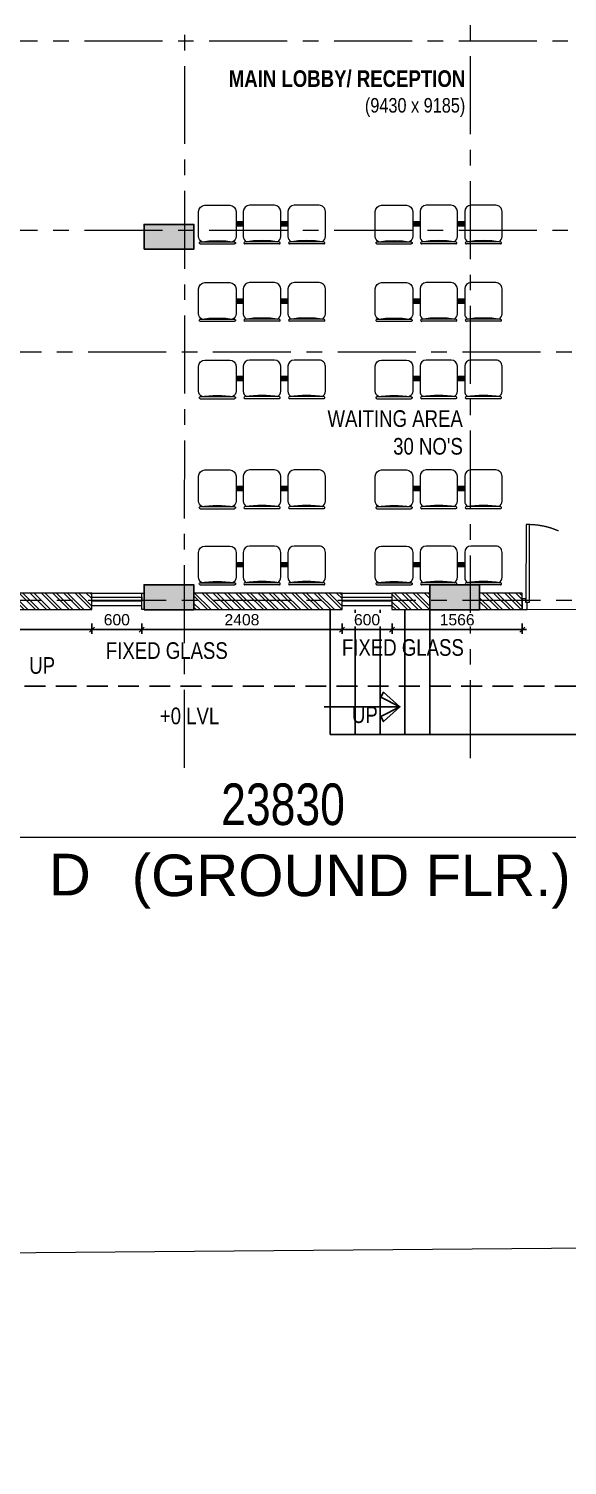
# Model space of a CAD drawing. Header units: metres. Extents: x 60101 to 1133747, y -540 to 107947.
# Drawn here: x 569724 to 576198, y 30254 to 47523 of the extents above; entities that cross this region are included whole.
import ezdxf

# ---------------------------------------------------------------- set-up
doc = ezdxf.new("R2010")
doc.units = ezdxf.units.M
doc.header["$LTSCALE"] = 5
doc.header["$PDMODE"] = 3
doc.header["$PDSIZE"] = 20
for name, pattern in [('CENTER', [2, 1.25, -0.25, 0.25, -0.25]), ('CONTINUA', [0]), ('DASHED', [0.75, 0.5, -0.25]), ('HIDDEN', [0.375, 0.25, -0.125])]:
    doc.linetypes.add(name, pattern=pattern)
for name, color, linetype in [('A-COLUMN', 3, 'Continuous'), ('A-DIM', 2, 'Continuous'), ('A-hatch', 251, 'Continuous'), ('A-TEXT', 3, 'Continuous'), ('A-Wall', 1, 'Continuous')]:
    doc.layers.add(name, color=color, linetype=linetype)
for name, color, linetype, lineweight in [('A-Door', 11, 'Continuous', 15), ('A-FLOR-GRID', 252, 'CENTER', 9), ('A-FURN', 251, 'Continuous', 5), ('A-FURN-FREE', 253, 'Continuous', 5), ('A-Furniture', 252, 'Continuous', 5), ('A-WALL-FULL', 4, 'Continuous', 15), ('A-WIND', 152, 'Continuous', 5)]:
    doc.layers.add(name, color=color, linetype=linetype, lineweight=lineweight)
doc.styles.add('Arial', font='arial.ttf', dxfattribs={"height": 135})
doc.styles.add('CEN GOTHIC', font='GOTHIC.TTF', dxfattribs={"width": 0.7})
doc.styles.add('century', font='GOTHIC.TTF', dxfattribs={"width": 0.8})
doc.styles.add('Century Gothic_B', font='GOTHICB.TTF', dxfattribs={"height": 200})
doc.dimstyles.new('1-50', dxfattribs={"dimscale": 50, "dimtxt": 5, "dimasz": 1.25, "dimexe": 1, "dimexo": 1, "dimgap": 0, "dimtad": 0, "dimdec": 0, "dimrnd": 5, "dimzin": 12, "dimdsep": 46, "dimtxsty": 'CEN GOTHIC', "dimblk": 'ARCHTICK', "dimcen": 1, "dimdle": 1, "dimclrd": 6, "dimclre": 6, "dimclrt": 256, "dimadec": 0, "dimazin": 3, "dimtfac": 1, "dimtdec": 0, "dimtmove": 1, "dimatfit": 2, "dimfxl": 5, "dimfxlon": 1, "dimtvp": 0.75, "dimtolj": 1, "dimtzin": 12, "dimlwd": 18, "dimlwe": 18, "dimarcsym": 0})
doc.dimstyles.new('NovaDB_MM', dxfattribs={"dimtxt": 135, "dimasz": 60, "dimexe": 50, "dimexo": 50, "dimgap": 50, "dimtad": 1, "dimdec": 0, "dimzin": 0, "dimdsep": 46, "dimtxsty": 'Arial', "dimblk": 'OBLIQUE', "dimcen": 12, "dimdle": 50, "dimadec": 0, "dimazin": 0, "dimtfac": 1, "dimtdec": 0, "dimtofl": 0, "dimtmove": 0, "dimatfit": 3, "dimldrblk": 'OPEN90', "dimfxl": 50, "dimfxlon": 1, "dimtolj": 1, "dimtzin": 0, "dimarcsym": 0})

# ---------------------------------------------------------------- blocks, each defined once
blk = doc.blocks.new('_ArchTick')
at = {"color": 0, "linetype": 'ByBlock', "const_width": 0.15}
blk.add_lwpolyline([(-0.5, -0.5), (0.5, 0.5)], dxfattribs=at)
blk = doc.blocks.new('*D389')
at = {"layer": 'A-DIM', "color": 6, "lineweight": 18, "transparency": 16777216}
for p, q in [((560865, 38053), (560865, 37753)), ((584698, 38053), (584698, 37753))]:
    blk.add_line(p, q, dxfattribs=at)
at = {"layer": 'A-DIM', "lineweight": 18, "transparency": 16777216}
blk.add_line((560815, 37803), (584748, 37803), dxfattribs=at)
at = {"layer": 'Defpoints', "color": 0, "transparency": 16777216}
for p in [(560865, 38392), (584698, 38392), (584698, 37803)]:
    blk.add_point(p, dxfattribs=at)
at = {"layer": 'A-DIM', "lineweight": 18, "transparency": 16777216, "xscale": 62.5, "yscale": 62.5, "zscale": 62.5, "rotation": 180}
blk.add_blockref('_ArchTick', (560865, 37803), dxfattribs=at)
at = {"layer": 'A-DIM', "lineweight": 18, "transparency": 16777216, "xscale": 62.5, "yscale": 62.5, "zscale": 62.5}
blk.add_blockref('_ArchTick', (584698, 37803), dxfattribs=at)
at = {"layer": 'A-DIM', "transparency": 16777216, "insert": (572781, 38197), "char_height": 500, "attachment_point": 5, "style": 'century'}
blk.add_mtext('\\A1;23830', dxfattribs=at)
blk = doc.blocks.new('C2')
at = {"layer": 'A-FURN-FREE'}
for p, q in [((375, 225), (75, 225)), ((440, 205), (440, -205)), ((465, 205), (465, -205)), ((0, 150), (0, -150)), ((75, -225), (375, -225))]:
    blk.add_line(p, q, dxfattribs=at)
for centre, radius, start, end in [((75, 150), 75, 90, 180), ((375, 150), 75, 29.8042, 90), ((1779, 0), 1354, 171.2925, 188.7075), ((453, 206), 12.5, 355.2643, 184.7357), ((75, -150), 75, 180, 270), ((375, -150), 75, 270, 330.1958), ((453, -206), 12.5, 175.2643, 4.7357)]:
    blk.add_arc(centre, radius, start, end, dxfattribs=at)
blk = doc.blocks.new('C3')
at = {"layer": 'A-Furniture'}
for p, q in [((-225, -215), (-312, -215)), ((-225, -220), (-312, -220)), ((-225, -233), (-312, -233)), ((-225, -247), (-312, -247)), ((-225, -260), (-312, -260)), ((-225, -265), (-312, -265)), ((312, -215), (225, -215)), ((312, -215), (225, -215)), ((312, -220), (225, -220)), ((312, -233), (225, -233)), ((312, -247), (225, -247)), ((312, -260), (225, -260)), ((312, -265), (225, -265)), ((312, -265), (225, -265))]:
    blk.add_line(p, q, dxfattribs=at)
at = {"layer": 'A-Furniture', "rotation": 90}
blk.add_blockref('C2', (-537, -465), dxfattribs=at)
at = {"layer": 'A-Furniture', "xscale": -1}
for p, rotation in [((0, -465), 270), ((537, -465), 269.9999999999854)]:
    blk.add_blockref('C2', p, dxfattribs=dict(at, rotation=rotation))
blk = doc.blocks.new('ARROW-KIRAN1')
at = {"layer": 'A-hatch', "linetype": 'Continuous'}
blk.add_lwpolyline([(0, 0), (-1.32, -1.18), (-1.53, -0.78), (0, 0), (-1.32, 1.17), (-1.53, 0.78), (0, 0)], close=True, dxfattribs=at)
blk = doc.blocks.new('double door 2d')
at = {"color": 8, "linetype": 'CONTINUA', "lineweight": 0, "ltscale": 2500}
blk.add_line((66.91, 0), (2.09, 0), dxfattribs=at)
at = {"layer": 'A-Door'}
for points in [[(1.54, 3.05), (3.02, 3.05), (3.02, 35.27), (1.54, 35.27)], [(67.46, 3.05), (65.98, 3.05), (65.98, 35.27), (67.46, 35.27)], [(1.5, 3.01), (1.5, 4.5), (0, 4.5), (0, 0), (2.09, 0), (2.09, 3.01)], [(67.5, 3.01), (67.5, 4.5), (69, 4.5), (69, 0), (66.91, 0), (66.91, 3.01)]]:
    blk.add_lwpolyline(points, close=True, dxfattribs=at)
at = {"layer": 'A-Door', "linetype": 'DASHED', "lineweight": 0, "ltscale": 10}
for centre, start, end in [((2.28, 3.05), 0, 90), ((66.72, 3.05), 90, 180)]:
    blk.add_arc(centre, 32.22, start, end, dxfattribs=at)
blk = doc.blocks.new('COLB')
at = {"layer": 'A-hatch'}
h = blk.add_hatch(color=256, dxfattribs=at)
h.paths.add_polyline_path([(-12242, -6450), (-11943, -6450), (-11943, -7047), (-12242, -7047)])
h.paths.add_polyline_path([(-8545, -7047), (-8545, -6748), (-7947, -6748), (-7947, -7047)])
h.paths.add_polyline_path([(-5333, -7047), (-5333, -6748), (-4735, -6748), (-4735, -7047)])
h.paths.add_polyline_path([(-1897, -7047), (-1897, -6748), (-1299, -6748), (-1299, -7047)])
h.paths.add_polyline_path([(1726, -7047), (1726, -6748), (2324, -6748), (2324, -7047)])
h.paths.add_polyline_path([(6544, -6450), (6843, -6450), (6843, -7047), (6544, -7047)])
h.paths.add_polyline_path([(6544, 273), (6843, 273), (6843, -324), (6544, -324)])
h.paths.add_polyline_path([(6544, 2365), (6843, 2365), (6843, 1767), (6544, 1767)])
h.paths.add_polyline_path([(-5333, -2715), (-5333, -2416), (-4735, -2416), (-4735, -2715)])
h.paths.add_polyline_path([(-12242, -3462), (-11943, -3462), (-11943, -4059), (-12242, -4059)])
h.paths.add_polyline_path([(-12242, 273), (-11943, 273), (-11943, -324), (-12242, -324)])
h.paths.add_polyline_path([(-12242, 6025), (-11943, 6025), (-11943, 5427), (-12242, 5427)])
h.paths.add_polyline_path([(-11580, 10179), (-11678, 9897), (-12242, 10093), (-12144, 10376)])
h.paths.add_polyline_path([(-4735, 7798), (-4833, 7515), (-5398, 7712), (-5300, 7994)])
h.paths.add_polyline_path([(-5333, 2141), (-5333, 2439), (-4735, 2439), (-4735, 2141)])
h.paths.add_polyline_path([(2024, 5444), (1926, 5162), (1362, 5358), (1460, 5640)])
at = {"layer": 'A-COLUMN', "ltscale": 10}
for points in [[(-5333, -2715), (-5333, -2416), (-4735, -2416), (-4735, -2715)], [(-5333, -7047), (-5333, -6748), (-4735, -6748), (-4735, -7047)], [(-1897, -7047), (-1897, -6748), (-1299, -6748), (-1299, -7047)]]:
    blk.add_lwpolyline(points, close=True, dxfattribs=at)
blk = doc.blocks.new('COL.CEN')
at = {"layer": 'A-FLOR-GRID', "ltscale": 150}
for p, q in [((122, 2843), (134, 23397)), ((3558, 23397), (3558, 2843)), ((13357, 11580), (-10036, 11580)), ((13357, 9302), (-10036, 9302)), ((-10036, 7845), (13357, 7845)), ((-10036, 4858), (13357, 4858))]:
    blk.add_line(p, q, dxfattribs=at)
blk = doc.blocks.new('COL WITH GRID')
at = {"layer": 'A-DIM'}
blk.add_blockref('COLB', (-3123, 10035), dxfattribs=at)
at = {"layer": 'A-TEXT'}
blk.add_blockref('COL.CEN', (-8092, -1757), dxfattribs=at)
blk = doc.blocks.new('_Oblique')
at = {"color": 0, "linetype": 'ByBlock', "lineweight": -2}
blk.add_line((-0.5, -0.5), (0.5, 0.5), dxfattribs=at)
blk = doc.blocks.new('*D391')
at = {"layer": 'A-DIM', "color": 0, "lineweight": -2, "transparency": 16777216}
for p, q in [((570433, 40300), (571133, 40300)), ((570483, 40350), (570483, 40250)), ((571083, 40350), (571083, 40250))]:
    blk.add_line(p, q, dxfattribs=at)
at = {"layer": 'Defpoints', "color": 0, "transparency": 16777216}
for p in [(570483, 40540), (571083, 40540), (571083, 40300)]:
    blk.add_point(p, dxfattribs=at)
at = {"layer": 'A-DIM', "color": 0, "lineweight": -2, "transparency": 16777216, "xscale": 60, "yscale": 60, "zscale": 60, "rotation": 180}
blk.add_blockref('_Oblique', (570483, 40300), dxfattribs=at)
at = {"layer": 'A-DIM', "color": 0, "lineweight": -2, "transparency": 16777216, "xscale": 60, "yscale": 60, "zscale": 60}
blk.add_blockref('_Oblique', (571083, 40300), dxfattribs=at)
at = {"layer": 'A-DIM', "color": 0, "transparency": 16777216, "insert": (570783, 40418), "char_height": 135, "attachment_point": 5, "style": 'Arial'}
blk.add_mtext('\\A1;600', dxfattribs=at)
blk = doc.blocks.new('_Open90')
at = {"color": 0, "linetype": 'ByBlock', "lineweight": -2}
for p, q in [((0, 0), (-1, 0)), ((-0.5, 0.5), (0, 0)), ((0, 0), (-0.5, -0.5))]:
    blk.add_line(p, q, dxfattribs=at)
blk = doc.blocks.new('*D392')
at = {"layer": 'A-DIM', "color": 0, "lineweight": -2, "ltscale": 50, "transparency": 16777216}
for p, q in [((564151, 40300), (570533, 40300)), ((570483, 40375), (570483, 40250))]:
    blk.add_line(p, q, dxfattribs=at)
at = {"layer": 'A-DIM', "color": 0, "linetype": 'ByBlock', "lineweight": -2, "ltscale": 50, "transparency": 16777216}
blk.add_line((564201, 40375), (564201, 40250), dxfattribs=at)
at = {"layer": 'Defpoints', "color": 0, "ltscale": 50, "transparency": 16777216}
for p in [(564201, 40540), (570483, 40540), (570483, 40300)]:
    blk.add_point(p, dxfattribs=at)
at = {"layer": 'A-DIM', "color": 0, "lineweight": -2, "ltscale": 50, "transparency": 16777216, "xscale": 60, "yscale": 60, "zscale": 60, "rotation": 180}
blk.add_blockref('_Oblique', (564201, 40300), dxfattribs=at)
at = {"layer": 'A-DIM', "color": 0, "lineweight": -2, "ltscale": 50, "transparency": 16777216, "xscale": 60, "yscale": 60, "zscale": 60}
blk.add_blockref('_Oblique', (570483, 40300), dxfattribs=at)
at = {"layer": 'A-DIM', "color": 0, "ltscale": 50, "transparency": 16777216, "insert": (567342, 40418), "char_height": 135, "attachment_point": 5, "style": 'Arial', "bg_fill": 3, "box_fill_scale": 1.1, "bg_fill_color": 256, "bg_fill_true_color": 13158600, "bg_fill_transparency": 0}
blk.add_mtext('\\A1;6281', dxfattribs=at)
blk = doc.blocks.new('*D393')
at = {"layer": 'A-DIM', "color": 0, "lineweight": -2, "ltscale": 50, "transparency": 16777216}
for p, q in [((571033, 40300), (573541, 40300)), ((573491, 40375), (573491, 40250))]:
    blk.add_line(p, q, dxfattribs=at)
at = {"layer": 'A-DIM', "color": 0, "linetype": 'ByBlock', "lineweight": -2, "ltscale": 50, "transparency": 16777216}
blk.add_line((571083, 40375), (571083, 40250), dxfattribs=at)
at = {"layer": 'Defpoints', "color": 0, "ltscale": 50, "transparency": 16777216}
for p in [(571083, 40540), (573491, 40540), (573491, 40300)]:
    blk.add_point(p, dxfattribs=at)
at = {"layer": 'A-DIM', "color": 0, "lineweight": -2, "ltscale": 50, "transparency": 16777216, "xscale": 60, "yscale": 60, "zscale": 60, "rotation": 180}
blk.add_blockref('_Oblique', (571083, 40300), dxfattribs=at)
at = {"layer": 'A-DIM', "color": 0, "lineweight": -2, "ltscale": 50, "transparency": 16777216, "xscale": 60, "yscale": 60, "zscale": 60}
blk.add_blockref('_Oblique', (573491, 40300), dxfattribs=at)
at = {"layer": 'A-DIM', "color": 0, "ltscale": 50, "transparency": 16777216, "insert": (572287, 40418), "char_height": 135, "attachment_point": 5, "style": 'Arial', "bg_fill": 3, "box_fill_scale": 1.1, "bg_fill_color": 256, "bg_fill_true_color": 13158600, "bg_fill_transparency": 0}
blk.add_mtext('\\A1;2408', dxfattribs=at)
blk = doc.blocks.new('*D394')
at = {"layer": 'A-DIM', "color": 0, "lineweight": -2, "ltscale": 50, "transparency": 16777216}
for p, q in [((573441, 40300), (574141, 40300)), ((574091, 40375), (574091, 40250))]:
    blk.add_line(p, q, dxfattribs=at)
at = {"layer": 'A-DIM', "color": 0, "linetype": 'ByBlock', "lineweight": -2, "ltscale": 50, "transparency": 16777216}
blk.add_line((573491, 40375), (573491, 40250), dxfattribs=at)
at = {"layer": 'Defpoints', "color": 0, "ltscale": 50, "transparency": 16777216}
for p in [(573491, 40540), (574091, 40540), (574091, 40300)]:
    blk.add_point(p, dxfattribs=at)
at = {"layer": 'A-DIM', "color": 0, "lineweight": -2, "ltscale": 50, "transparency": 16777216, "xscale": 60, "yscale": 60, "zscale": 60, "rotation": 180}
blk.add_blockref('_Oblique', (573491, 40300), dxfattribs=at)
at = {"layer": 'A-DIM', "color": 0, "lineweight": -2, "ltscale": 50, "transparency": 16777216, "xscale": 60, "yscale": 60, "zscale": 60}
blk.add_blockref('_Oblique', (574091, 40300), dxfattribs=at)
at = {"layer": 'A-DIM', "color": 0, "ltscale": 50, "transparency": 16777216, "insert": (573791, 40418), "char_height": 135, "attachment_point": 5, "style": 'Arial', "bg_fill": 3, "box_fill_scale": 1.1, "bg_fill_color": 256, "bg_fill_true_color": 13158600, "bg_fill_transparency": 0}
blk.add_mtext('\\A1;600', dxfattribs=at)
blk = doc.blocks.new('*D403')
at = {"layer": 'A-DIM', "color": 0, "lineweight": -2, "ltscale": 50, "transparency": 16777216}
for p, q in [((574041, 40300), (575707, 40300)), ((575657, 40375), (575657, 40250))]:
    blk.add_line(p, q, dxfattribs=at)
at = {"layer": 'A-DIM', "color": 0, "linetype": 'ByBlock', "lineweight": -2, "ltscale": 50, "transparency": 16777216}
blk.add_line((574091, 40375), (574091, 40250), dxfattribs=at)
at = {"layer": 'Defpoints', "color": 0, "ltscale": 50, "transparency": 16777216}
for p in [(574091, 40540), (575657, 40539), (575657, 40300)]:
    blk.add_point(p, dxfattribs=at)
at = {"layer": 'A-DIM', "color": 0, "lineweight": -2, "ltscale": 50, "transparency": 16777216, "xscale": 60, "yscale": 60, "zscale": 60, "rotation": 180}
blk.add_blockref('_Oblique', (574091, 40300), dxfattribs=at)
at = {"layer": 'A-DIM', "color": 0, "lineweight": -2, "ltscale": 50, "transparency": 16777216, "xscale": 60, "yscale": 60, "zscale": 60}
blk.add_blockref('_Oblique', (575657, 40300), dxfattribs=at)
at = {"layer": 'A-DIM', "color": 0, "ltscale": 50, "transparency": 16777216, "insert": (574874, 40418), "char_height": 135, "attachment_point": 5, "style": 'Arial', "bg_fill": 3, "box_fill_scale": 1.1, "bg_fill_color": 256, "bg_fill_true_color": 13158600, "bg_fill_transparency": 0}
blk.add_mtext('\\A1;1566', dxfattribs=at)
blk = doc.blocks.new('*D404')
at = {"layer": 'A-DIM', "color": 0, "lineweight": -2, "ltscale": 50, "transparency": 16777216}
for p, q in [((575607, -490), (577689, -490)), ((577639, -415), (577639, -540))]:
    blk.add_line(p, q, dxfattribs=at)
at = {"layer": 'A-DIM', "color": 0, "linetype": 'ByBlock', "lineweight": -2, "ltscale": 50, "transparency": 16777216}
blk.add_line((575657, -415), (575657, -540), dxfattribs=at)
at = {"layer": 'Defpoints', "color": 0, "ltscale": 50, "transparency": 16777216}
for p in [(575657, 40539), (577639, -251), (577639, -490)]:
    blk.add_point(p, dxfattribs=at)
at = {"layer": 'A-DIM', "color": 0, "lineweight": -2, "ltscale": 50, "transparency": 16777216, "xscale": 60, "yscale": 60, "zscale": 60, "rotation": 180}
blk.add_blockref('_Oblique', (575657, -490), dxfattribs=at)
at = {"layer": 'A-DIM', "color": 0, "lineweight": -2, "ltscale": 50, "transparency": 16777216, "xscale": 60, "yscale": 60, "zscale": 60}
blk.add_blockref('_Oblique', (577639, -490), dxfattribs=at)
at = {"layer": 'A-DIM', "color": 0, "ltscale": 50, "transparency": 16777216, "insert": (576648, -371), "char_height": 135, "attachment_point": 5, "style": 'Arial', "bg_fill": 3, "box_fill_scale": 1.1, "bg_fill_color": 256, "bg_fill_true_color": 13158600, "bg_fill_transparency": 0}
blk.add_mtext('\\A1;1982', dxfattribs=at)

msp = doc.modelspace()

# ---------------------------------------------------------------- hatches: boundary and pattern name
at = {"layer": 'A-hatch'}
h = msp.add_hatch(dxfattribs=at)
h.set_pattern_fill('ANSI32', color=256, scale=10, angle=90)
h.set_pattern_definition([(135, (314828.67, -10393.26), (-67.35192, -67.35192), []), (135, (314828.67, -10348.36), (-67.35192, -67.35192), [])])
h.paths.add_polyline_path([(570482.7, 40739.7), (567510, 40739.9), (567510, 40539.9), (570482.7, 40539.7)])
h = msp.add_hatch(dxfattribs=at)
h.set_pattern_fill('ANSI32', color=256, scale=10, angle=90)
h.set_pattern_definition([(135, (317836.52, -10393.26), (-67.35192, -67.35192), []), (135, (317836.52, -10348.36), (-67.35192, -67.35192), [])])
h.paths.add_polyline_path([(573490.6, 40739.7), (571708.3, 40739.9), (571708.3, 40539.9), (573490.6, 40539.9)])
h = msp.add_hatch(dxfattribs=at)
h.set_pattern_fill('ANSI32', color=256, scale=10, angle=90)
h.set_pattern_definition([(135, (318892.72, -10393.26), (-67.35192, -67.35192), []), (135, (318892.72, -10348.36), (-67.35192, -67.35192), [])])
h.paths.add_polyline_path([(574546.8, 40739.7), (574090.6, 40739.9), (574090.6, 40539.9), (574546.8, 40539.7)])
h = msp.add_hatch(dxfattribs=at)
h.set_pattern_fill('ANSI32', color=256, scale=10, angle=90)
h.set_pattern_definition([(135, (319992.49, -10393.26), (-67.35192, -67.35192), []), (135, (319992.49, -10348.36), (-67.35192, -67.35192), [])])
h.paths.add_polyline_path([(575657, 40739.9), (575144.4, 40739.9), (575144.4, 40539.9), (575657, 40539.9)])

# ---------------------------------------------------------------- linework, layer by layer
at = {"layer": 'A-FURN', "linetype": 'Continuous', "ltscale": 50, "elevation": -2697}
msp.add_lwpolyline([(558198.9, 32801.7), (568850.6, 32804.2), (583639.8, 32929.3)], dxfattribs=at)
at = {"layer": 'A-hatch'}
for p, q in [((573346.8, 39038.8), (573346.8, 40538.8)), ((573646.8, 39038.8), (573646.8, 40538.8)), ((573946.8, 39038.8), (573946.8, 40538.8)), ((574246.8, 39038.8), (574246.8, 40538.8)), ((574546.8, 39038.8), (574546.8, 40538.8)), ((573346.8, 39038.8), (578169.6, 39037.3))]:
    msp.add_line(p, q, dxfattribs=at)
at = {"layer": 'A-hatch', "linetype": 'HIDDEN', "ltscale": 200}
msp.add_line((563299.2, 39620.9), (584216, 39620.9), dxfattribs=at)
at = {"layer": 'A-hatch'}
msp.add_lwpolyline([(574185.3, 39372.1), (573275.4, 39372.1)], dxfattribs=at)
at = {"layer": 'A-WALL-FULL'}
for p, q in [((570482.7, 40739.9), (571110.7, 40739.9)), ((570482.7, 40589.9), (571082.7, 40589.9)), ((571082.7, 40539.9), (571082.7, 40739.9)), ((573490.6, 40739.9), (574090.6, 40739.9)), ((573490.6, 40589.9), (574090.6, 40589.9)), ((571110.7, 40539.9), (571082.7, 40539.9))]:
    msp.add_line(p, q, dxfattribs=at)
for points in [[(570482.7, 40739.9), (567510, 40739.9), (567510, 40539.9), (570482.7, 40539.9)], [(573490.6, 40739.9), (571708.3, 40739.9), (571708.3, 40539.9), (573490.6, 40539.9)], [(574546.8, 40739.9), (574090.6, 40739.9), (574090.6, 40539.9), (574546.8, 40539.9)], [(575657, 40739.9), (575144.4, 40739.9), (575144.4, 40539.9), (575657, 40539.9)]]:
    msp.add_lwpolyline(points, close=True, dxfattribs=at)
at = {"layer": 'A-WIND'}
for points in [[(571082.7, 40640.5), (570482.7, 40639.9), (570482.7, 40689.9), (571082.7, 40690.5)], [(574090.6, 40640.5), (573490.6, 40639.9), (573490.6, 40689.9), (574090.6, 40690.5)]]:
    msp.add_lwpolyline(points, close=True, dxfattribs=at)

# ---------------------------------------------------------------- block references
msp.add_blockref('COL WITH GRID', (579566.4, 37551.6))
at = {"layer": 'A-Door', "xscale": 28.98556083184856, "yscale": 28.98556083184856, "zscale": 28.98556083184856, "rotation": 359.975101087728}
msp.add_blockref('double door 2d', (575656.9, 40539.9), dxfattribs=at)
at = {"layer": 'A-Furniture', "xscale": -1, "rotation": 180}
for p in [(572528.6, 44936), (574652.5, 44936), (572528.6, 44005.9), (574652.5, 44005.9), (572528.6, 43075.7), (574652.5, 43075.7), (572528.6, 41753.8), (574652.5, 41753.8), (572528.6, 40838.7), (574652.5, 40838.7)]:
    msp.add_blockref('C3', p, dxfattribs=at)
at = {"layer": 'A-Wall', "xscale": 150, "yscale": 150, "zscale": 150}
msp.add_blockref('ARROW-KIRAN1', (574185.3, 39372.1), dxfattribs=at)

# ---------------------------------------------------------------- texts
at = {"layer": 'A-TEXT'}
for s, insert, char_height, width, attachment_point, style in [('{\\fArial|b1|i0|c0|p34;MAIN LOBBY/ RECEPTION\\P\\fArial|b0|i0|c0|p34;\\H0.875x;              (9430 x 9185)}', (574971.9, 46462.5, 1202854.9), 200, 2849.714, 9, 'century'), ("{\\fArial|b0|i0|c0|p34;WAITING AREA\\P30 NO'S}", (574942.1, 42400.7, 1202854.9), 200, 2075.039, 9, 'century'), ('{\\fArial|b0|i0|c0|p34;FIXED GLASS}', (572116.7, 39945.2), 200, 2437.611, 9, 'century'), ('{\\fArial|b0|i0|c0|p34;FIXED GLASS}', (574954.4, 39982.2), 200, 2437.611, 9, 'century'), ('\\pi673.88569;{\\fArial|b0|i0|c0|p34;UP}', (569056.3, 39766.1), 200, 1630.991, 7, 'century'), ('{\\fArial|b0|i0|c0|p34;UP}', (573920, 39174.2), 200, 1630.991, 9, 'century'), ('{\\fArial|b0|i0|c0|p34;+0 LVL}', (572014.8, 39159.6), 200, 1630.991, 9, 'century'), ('\\pi11.74555;{\\fArial|b0|i0|c0|p34;\\T2;ROAD}', (566927.3, 37605.3), 500, 3182.768, 1, 'Century Gothic_B'), ('\\pi1485.8346;{\\fArial|b0|i0|c0|p34;(GROUND FLR.)}', (569476.5, 37595.9), 500, 8181.424, 1, 'Century Gothic_B')]:
    msp.add_mtext(s, dxfattribs=dict(at, insert=insert, char_height=char_height, width=width, attachment_point=attachment_point, style=style))

# ---------------------------------------------------------------- dimensions: what is measured, and where the dimension line sits
at = {"layer": 'A-DIM'}
dim = msp.add_linear_dim(base=(571082.7, 40299.5), p1=(570482.7, 40539.9), p2=(571082.7, 40539.9), dimstyle='NovaDB_MM', dxfattribs=at)
dim.commit()
dim.dimension.update_dxf_attribs({"geometry": '*D391', "text_midpoint": (570782.7, 40418.5)})
at = {"layer": 'A-DIM', "color": 1}
dim = msp.add_aligned_dim(p1=(560865.2, 38392.3), p2=(584697.6, 38392.3), distance=-589.4, dimstyle='1-50', override={"dimtxt": 10, "dimtxsty": 'century', "dimblk": 'ArchTick', "dimclrd": 256, "dimclre": 6}, dxfattribs=at)
dim.commit()
dim.dimension.update_dxf_attribs({"geometry": '*D389', "text_midpoint": (572781.4, 38196.8)})

# ---------------------------------------------------------------- next in the draw order: dimensions: what is measured, and where the dimension line sits
at = {"layer": 'A-DIM', "ltscale": 50}
for base, p1, p2, picture, middle in [((570482.7, 40299.5), (564201.3, 40539.9), (570482.7, 40539.9), '*D392', (567342, 40418.5)), ((573490.6, 40299.5), (571082.7, 40539.9), (573490.6, 40539.9), '*D393', (572286.7, 40418.5))]:
    dim = msp.add_linear_dim(base=base, p1=p1, p2=p2, dimstyle='NovaDB_MM', override={"dimfxl": 75, "dimtfill": 1, "dimarcsym": 2}, dxfattribs=at)
    dim.commit()
    dim.dimension.update_dxf_attribs({"geometry": picture, "text_midpoint": middle})

# ---------------------------------------------------------------- next in the draw order: dimensions: what is measured, and where the dimension line sits
dim = msp.add_linear_dim(base=(574090.6, 40299.5), p1=(573490.6, 40539.9), p2=(574090.6, 40539.9), dimstyle='NovaDB_MM', override={"dimfxl": 75, "dimtfill": 1, "dimarcsym": 2}, dxfattribs=at)
dim.commit()
dim.dimension.update_dxf_attribs({"geometry": '*D394', "text_midpoint": (573790.6, 40418.5)})

# ---------------------------------------------------------------- next in the draw order: dimensions: what is measured, and where the dimension line sits
dim = msp.add_linear_dim(base=(575656.9, 40299.5), p1=(574090.6, 40539.9), p2=(575656.9, 40539.2), dimstyle='NovaDB_MM', override={"dimfxl": 75, "dimtfill": 1, "dimarcsym": 2}, dxfattribs=at)
dim.commit()
dim.dimension.update_dxf_attribs({"geometry": '*D403', "text_midpoint": (574873.8, 40418.5)})

# ---------------------------------------------------------------- next in the draw order: dimensions: what is measured, and where the dimension line sits
dim = msp.add_linear_dim(base=(577639.2, -489.8), p1=(575656.9, 40539.2), p2=(577639.2, -251), dimstyle='NovaDB_MM', override={"dimfxl": 75, "dimtfill": 1, "dimarcsym": 2}, dxfattribs=at)
dim.commit()
dim.dimension.update_dxf_attribs({"geometry": '*D404', "text_midpoint": (576648.1, -370.9)})

doc.saveas('drawing.dxf')
